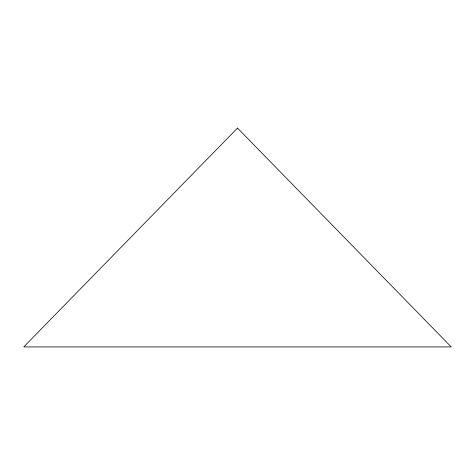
<?xml version="1.0" encoding="UTF-8"?>
<svg xmlns="http://www.w3.org/2000/svg" width="475" height="475" viewBox="0 0 475 475"><rect width="100%" height="100%" fill="white"/><g stroke="black" fill="none" stroke-linecap="round" stroke-linejoin="round"><path stroke-width="0.71" d="M237.5 128.078L23.75 346.922L451.25 346.922L237.5 128.078"/></g></svg>
